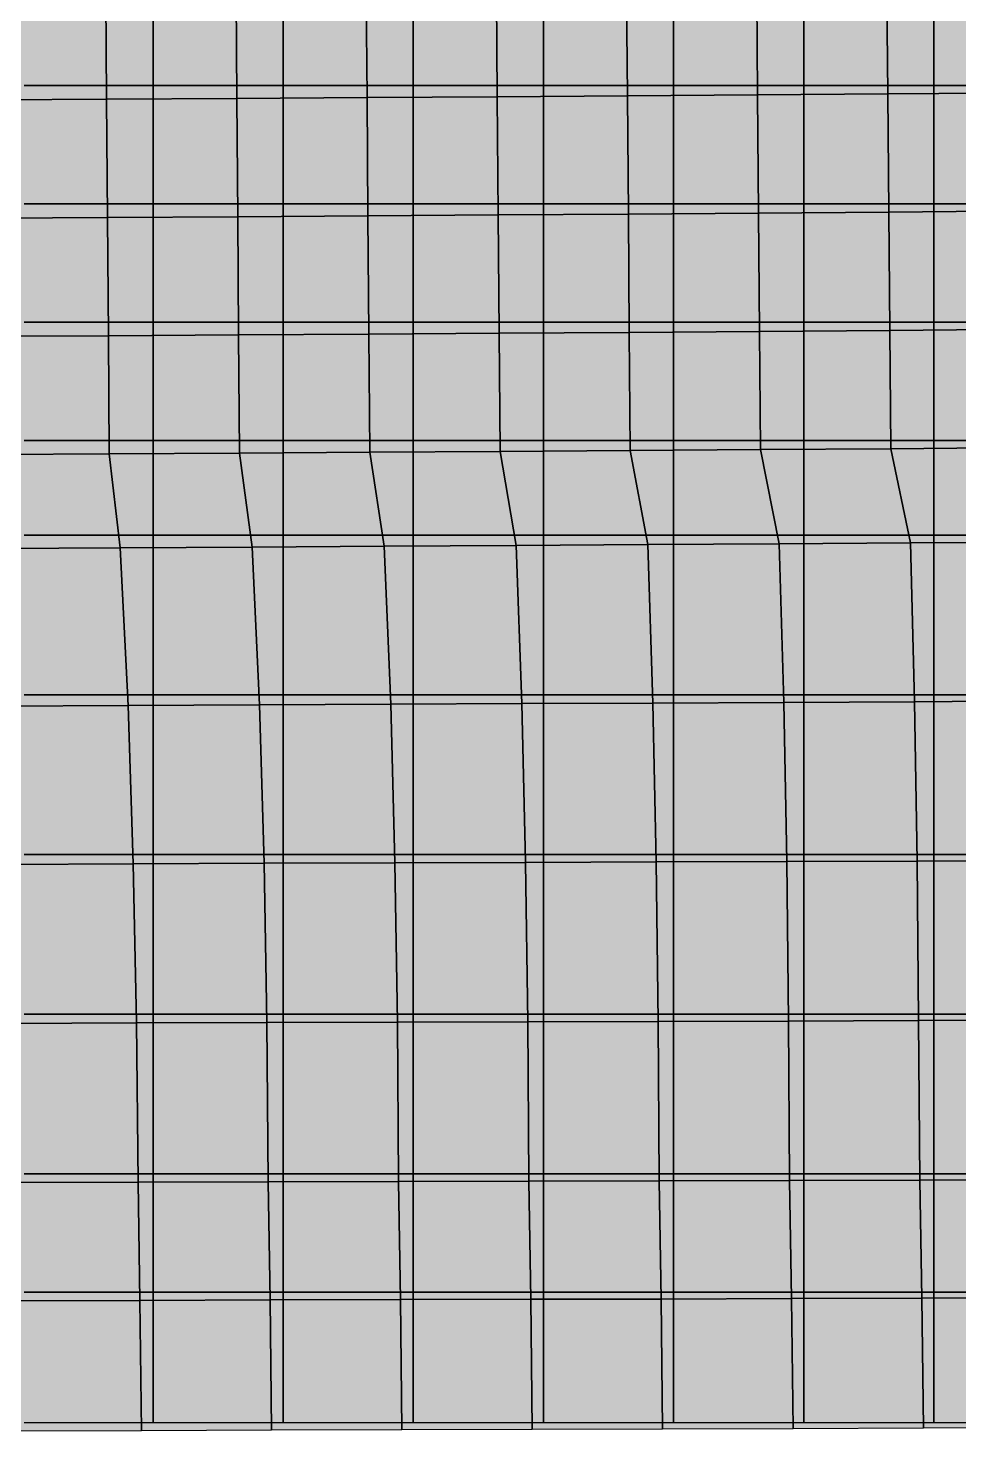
# Model space of a CAD drawing. Header units: inches. Extents: x -100 to 100, y -42 to 41.
# Drawn here: x 23.54 to 31.41, y -41.47 to -29.61 of the extents above; entities that cross this region are included whole.
import ezdxf

# ---------------------------------------------------------------- set-up
doc = ezdxf.new("R2010")
doc.units = ezdxf.units.IN
doc.header["$MEASUREMENT"] = 0
for name, color, linetype in [('Mesh-Ag1', 7, 'Continuous'), ('Mesh-CDM(50%)_Ac1①', 7, 'Continuous'), ('Mesh-CDM(50%)_Acs', 7, 'Continuous'), ('Mesh-Dc1', 7, 'Continuous'), ('Mesh-Dg1', 7, 'Continuous'), ('Mesh-Ds1', 7, 'Continuous'), ('Undeformed Mesh-Ag1', 7, 'Continuous'), ('Undeformed Mesh-CDM(50%)_Ac1①', 7, 'Continuous'), ('Undeformed Mesh-CDM(50%)_Acs', 7, 'Continuous'), ('Undeformed Mesh-Dc1', 7, 'Continuous'), ('Undeformed Mesh-Dg1', 7, 'Continuous'), ('Undeformed Mesh-Ds1', 7, 'Continuous')]:
    doc.layers.add(name, color=color, linetype=linetype)

msp = doc.modelspace()

# ---------------------------------------------------------------- linework, layer by layer
at = {"color": 7, "true_color": 0xffffff, "transparency": 33554687}
for points in [[(29.6976, -28.57989), (30.8105, -30.17102), (30.7978, -28.57143)], [(30.7978, -28.57143), (31.9108, -30.16233), (31.898, -28.56258)], [(30.7978, -28.57143), (30.8105, -30.17102), (31.9108, -30.16233)], [(23.1053, -28.6237), (24.2077, -30.2166), (24.1957, -28.6174)], [(23.1053, -28.6237), (23.117, -30.2229), (24.2077, -30.2166)], [(25.2962, -28.6108), (24.1957, -28.6174), (24.2077, -30.2166)], [(25.2962, -28.6108), (24.2077, -30.2166), (25.3083, -30.2099)], [(26.3967, -28.6036), (25.2962, -28.6108), (25.3083, -30.2099)], [(26.3967, -28.6036), (25.3083, -30.2099), (26.4089, -30.2029)], [(26.3967, -28.6036), (27.5094, -30.19549), (27.4971, -28.59605)], [(26.3967, -28.6036), (26.4089, -30.2029), (27.5094, -30.19549)], [(27.4971, -28.59605), (28.6099, -30.18767), (28.5974, -28.58814)], [(27.4971, -28.59605), (27.5094, -30.19549), (28.6099, -30.18767)], [(29.6976, -28.57989), (28.5974, -28.58814), (28.6099, -30.18767)], [(29.6976, -28.57989), (28.6099, -30.18767), (29.7102, -30.17954)], [(29.6976, -28.57989), (29.7102, -30.17954), (30.8105, -30.17102)], [(23.117, -30.2229), (24.2151, -31.2159), (24.2077, -30.2166)], [(23.117, -30.2229), (23.1243, -31.2222), (24.2151, -31.2159)], [(24.2151, -31.2159), (25.3083, -30.2099), (24.2077, -30.2166)], [(24.2151, -31.2159), (25.3159, -31.2093), (25.3083, -30.2099)], [(25.3159, -31.2093), (26.4089, -30.2029), (25.3083, -30.2099)], [(25.3159, -31.2093), (26.4166, -31.2024), (26.4089, -30.2029)], [(26.4089, -30.2029), (27.5173, -31.195), (27.5094, -30.19549)], [(26.4089, -30.2029), (26.4166, -31.2024), (27.5173, -31.195)], [(27.5173, -31.195), (28.6099, -30.18767), (27.5094, -30.19549)], [(27.5173, -31.195), (28.6178, -31.18729), (28.6099, -30.18767)], [(28.6178, -31.18729), (29.7102, -30.17954), (28.6099, -30.18767)], [(28.6178, -31.18729), (29.7183, -31.17917), (29.7102, -30.17954)], [(29.7183, -31.17917), (30.8105, -30.17102), (29.7102, -30.17954)], [(29.7183, -31.17917), (30.8187, -31.17078), (30.8105, -30.17102)], [(30.8105, -30.17102), (31.919, -31.162), (31.9108, -30.16233)], [(30.8105, -30.17102), (30.8187, -31.17078), (31.919, -31.162)], [(29.7183, -31.17917), (28.6178, -31.18729), (28.6259, -32.18675)], [(29.7183, -31.17917), (28.6259, -32.18675), (29.7265, -32.17876)], [(29.7183, -31.17917), (30.8269, -32.17039), (30.8187, -31.17078)], [(29.7183, -31.17917), (29.7265, -32.17876), (30.8269, -32.17039)], [(31.919, -31.162), (30.8187, -31.17078), (30.8269, -32.17039)], [(31.919, -31.162), (30.8269, -32.17039), (31.9273, -32.16177)], [(23.1243, -31.2222), (24.2226, -32.2151), (24.2151, -31.2159)], [(23.1243, -31.2222), (23.1317, -32.2214), (24.2226, -32.2151)], [(25.3159, -31.2093), (24.2151, -31.2159), (24.2226, -32.2151)], [(25.3159, -31.2093), (24.2226, -32.2151), (25.3235, -32.2086)], [(26.4166, -31.2024), (25.3159, -31.2093), (25.3235, -32.2086)], [(26.4166, -31.2024), (25.3235, -32.2086), (26.4244, -32.2017)], [(27.5173, -31.195), (26.4166, -31.2024), (26.4244, -32.2017)], [(27.5173, -31.195), (26.4244, -32.2017), (27.5252, -32.19442)], [(27.5173, -31.195), (28.6259, -32.18675), (28.6178, -31.18729)], [(27.5173, -31.195), (27.5252, -32.19442), (28.6259, -32.18675)], [(23.139, -33.2205), (24.2226, -32.2151), (23.1317, -32.2214)], [(23.139, -33.2205), (24.2301, -33.2143), (24.2226, -32.2151)], [(24.2301, -33.2143), (25.3235, -32.2086), (24.2226, -32.2151)], [(24.2301, -33.2143), (25.3311, -33.2077), (25.3235, -32.2086)], [(25.3311, -33.2077), (26.4244, -32.2017), (25.3235, -32.2086)], [(25.3311, -33.2077), (26.4322, -33.2008), (26.4244, -32.2017)], [(26.4322, -33.2008), (27.5252, -32.19442), (26.4244, -32.2017)], [(26.4322, -33.2008), (27.5332, -33.19364), (27.5252, -32.19442)], [(27.5332, -33.19364), (28.6259, -32.18675), (27.5252, -32.19442)], [(27.5332, -33.19364), (28.6341, -33.18613), (28.6259, -32.18675)], [(28.6341, -33.18613), (29.7265, -32.17876), (28.6259, -32.18675)], [(28.6341, -33.18613), (29.7348, -33.17817), (29.7265, -32.17876)], [(29.7348, -33.17817), (30.8269, -32.17039), (29.7265, -32.17876)], [(29.7348, -33.17817), (30.8354, -33.17001), (30.8269, -32.17039)], [(30.8354, -33.17001), (31.9273, -32.16177), (30.8269, -32.17039)], [(30.8354, -33.17001), (31.9359, -33.16136), (31.9273, -32.16177)], [(26.5545, -33.9946), (27.5332, -33.19364), (26.4322, -33.2008)], [(26.5545, -33.9946), (27.6692, -33.98846), (27.5332, -33.19364)], [(27.6692, -33.98846), (28.6341, -33.18613), (27.5332, -33.19364)], [(27.6692, -33.98846), (28.7822, -33.98116), (28.6341, -33.18613)], [(28.7822, -33.98116), (29.7348, -33.17817), (28.6341, -33.18613)], [(28.7822, -33.98116), (29.893, -33.97477), (29.7348, -33.17817)], [(29.893, -33.97477), (30.8354, -33.17001), (29.7348, -33.17817)], [(29.893, -33.97477), (31.002, -33.96636), (30.8354, -33.17001)], [(31.002, -33.96636), (31.9359, -33.16136), (30.8354, -33.17001)], [(31.002, -33.96636), (32.1093, -33.95934), (31.9359, -33.16136)], [(23.139, -33.2205), (24.3225, -34.0078), (24.2301, -33.2143)], [(23.139, -33.2205), (23.2167, -34.0147), (24.3225, -34.0078)], [(24.3225, -34.0078), (25.3311, -33.2077), (24.2301, -33.2143)], [(24.3225, -34.0078), (25.4386, -34.0016), (25.3311, -33.2077)], [(25.4386, -34.0016), (26.4322, -33.2008), (25.3311, -33.2077)], [(25.4386, -34.0016), (26.5545, -33.9946), (26.4322, -33.2008)], [(23.2167, -34.0147), (24.3886, -35.3408), (24.3225, -34.0078)], [(23.2167, -34.0147), (23.2866, -35.34732), (24.3886, -35.3408)], [(24.3225, -34.0078), (25.4999, -35.33481), (25.4386, -34.0016)], [(24.3225, -34.0078), (24.3886, -35.3408), (25.4999, -35.33481)], [(25.4999, -35.33481), (26.5545, -33.9946), (25.4386, -34.0016)], [(25.4999, -35.33481), (26.6098, -35.3298), (26.5545, -33.9946)], [(26.5545, -33.9946), (27.7184, -35.32466), (27.6692, -33.98846)], [(26.5545, -33.9946), (26.6098, -35.3298), (27.7184, -35.32466)], [(27.7184, -35.32466), (28.7822, -33.98116), (27.6692, -33.98846)], [(27.7184, -35.32466), (28.8256, -35.3201), (28.7822, -33.98116)], [(28.7822, -33.98116), (29.932, -35.3148), (29.893, -33.97477)], [(28.7822, -33.98116), (28.8256, -35.3201), (29.932, -35.3148)], [(29.932, -35.3148), (31.002, -33.96636), (29.893, -33.97477)], [(29.932, -35.3148), (31.0368, -35.30927), (31.002, -33.96636)], [(31.002, -33.96636), (32.1406, -35.30276), (32.1093, -33.95934)], [(31.002, -33.96636), (31.0368, -35.30927), (32.1406, -35.30276)], [(24.4322, -36.67906), (25.4999, -35.33481), (24.3886, -35.3408)], [(24.4322, -36.67906), (25.5387, -36.67466), (25.4999, -35.33481)], [(25.5387, -36.67466), (26.6098, -35.3298), (25.4999, -35.33481)], [(25.5387, -36.67466), (26.6445, -36.67069), (26.6098, -35.3298)], [(26.6098, -35.3298), (27.7493, -36.66721), (27.7184, -35.32466)], [(26.6098, -35.3298), (26.6445, -36.67069), (27.7493, -36.66721)], [(27.7493, -36.66721), (28.8256, -35.3201), (27.7184, -35.32466)], [(27.7493, -36.66721), (28.8535, -36.66356), (28.8256, -35.3201)], [(28.8535, -36.66356), (29.932, -35.3148), (28.8256, -35.3201)], [(28.8535, -36.66356), (29.9563, -36.65997), (29.932, -35.3148)], [(29.9563, -36.65997), (31.0368, -35.30927), (29.932, -35.3148)], [(29.9563, -36.65997), (31.0584, -36.65559), (31.0368, -35.30927)], [(31.0368, -35.30927), (32.1594, -36.65059), (32.1406, -35.30276)], [(31.0368, -35.30927), (31.0584, -36.65559), (32.1594, -36.65059)], [(23.2866, -35.34732), (24.4322, -36.67906), (24.3886, -35.3408)], [(23.2866, -35.34732), (23.3347, -36.68492), (24.4322, -36.67906)], [(23.3347, -36.68492), (24.4595, -38.02268), (24.4322, -36.67906)], [(23.3347, -36.68492), (23.3658, -38.02735), (24.4595, -38.02268)], [(24.4322, -36.67906), (25.5628, -38.01895), (25.5387, -36.67466)], [(24.4322, -36.67906), (24.4595, -38.02268), (25.5628, -38.01895)], [(25.5628, -38.01895), (26.6445, -36.67069), (25.5387, -36.67466)], [(25.5628, -38.01895), (26.6656, -38.01592), (26.6445, -36.67069)], [(26.6445, -36.67069), (27.7679, -38.01314), (27.7493, -36.66721)], [(26.6445, -36.67069), (26.6656, -38.01592), (27.7679, -38.01314)], [(27.7679, -38.01314), (28.8535, -36.66356), (27.7493, -36.66721)], [(27.7679, -38.01314), (28.8695, -38.01056), (28.8535, -36.66356)], [(28.8535, -36.66356), (29.9709, -38.00771), (29.9563, -36.65997)], [(28.8535, -36.66356), (28.8695, -38.01056), (29.9709, -38.00771)], [(29.9709, -38.00771), (31.0584, -36.65559), (29.9563, -36.65997)], [(29.9709, -38.00771), (31.0717, -38.00423), (31.0584, -36.65559)], [(31.0584, -36.65559), (32.1727, -37.99956), (32.1594, -36.65059)], [(31.0584, -36.65559), (31.0717, -38.00423), (32.1727, -37.99956)], [(23.3817, -39.37378), (24.4595, -38.02268), (23.3658, -38.02735)], [(23.3817, -39.37378), (24.4732, -39.36973), (24.4595, -38.02268)], [(24.4595, -38.02268), (25.5743, -39.36638), (25.5628, -38.01895)], [(24.4595, -38.02268), (24.4732, -39.36973), (25.5743, -39.36638)], [(26.6656, -38.01592), (25.5628, -38.01895), (25.5743, -39.36638)], [(26.6656, -38.01592), (25.5743, -39.36638), (26.6755, -39.36363)], [(26.6656, -38.01592), (27.7765, -39.36127), (27.7679, -38.01314)], [(26.6656, -38.01592), (26.6755, -39.36363), (27.7765, -39.36127)], [(27.7679, -38.01314), (28.8779, -39.35884), (28.8695, -38.01056)], [(27.7679, -38.01314), (27.7765, -39.36127), (28.8779, -39.35884)], [(28.8779, -39.35884), (29.9709, -38.00771), (28.8695, -38.01056)], [(28.8779, -39.35884), (29.9792, -39.35612), (29.9709, -38.00771)], [(29.9709, -38.00771), (31.081, -39.3526), (31.0717, -38.00423)], [(29.9709, -38.00771), (29.9792, -39.35612), (31.081, -39.3526)], [(31.0717, -38.00423), (32.1826, -39.34798), (32.1727, -37.99956)], [(31.0717, -38.00423), (31.081, -39.3526), (32.1826, -39.34798)], [(24.4878, -40.36858), (25.5743, -39.36638), (24.4732, -39.36973)], [(24.4878, -40.36858), (25.5893, -40.36517), (25.5743, -39.36638)], [(25.5893, -40.36517), (26.6755, -39.36363), (25.5743, -39.36638)], [(25.5893, -40.36517), (26.6908, -40.36236), (26.6755, -39.36363)], [(26.6908, -40.36236), (27.7765, -39.36127), (26.6755, -39.36363)], [(26.6908, -40.36236), (27.7927, -40.35982), (27.7765, -39.36127)], [(27.7765, -39.36127), (28.8947, -40.35728), (28.8779, -39.35884)], [(27.7765, -39.36127), (27.7927, -40.35982), (28.8947, -40.35728)], [(29.9792, -39.35612), (28.8779, -39.35884), (28.8947, -40.35728)], [(29.9792, -39.35612), (28.8947, -40.35728), (29.9972, -40.35421)], [(29.9972, -40.35421), (31.081, -39.3526), (29.9792, -39.35612)], [(29.9972, -40.35421), (31.0998, -40.35055), (31.081, -39.3526)], [(31.0998, -40.35055), (32.1826, -39.34798), (31.081, -39.3526)], [(31.0998, -40.35055), (32.20272, -40.34586), (32.1826, -39.34798)], [(24.4732, -39.36973), (23.3817, -39.37378), (23.3968, -40.37259)], [(24.4732, -39.36973), (23.3968, -40.37259), (24.4878, -40.36858)], [(23.3968, -40.37259), (24.50242, -41.46807), (24.4878, -40.36858)], [(23.3968, -40.37259), (23.41269, -41.47235), (24.50242, -41.46807)], [(25.5893, -40.36517), (24.4878, -40.36858), (24.50242, -41.46807)], [(25.5893, -40.36517), (24.50242, -41.46807), (25.60232, -41.46434)], [(26.6908, -40.36236), (25.5893, -40.36517), (25.60232, -41.46434)], [(26.6908, -40.36236), (25.60232, -41.46434), (26.7029, -41.46107)], [(27.7927, -40.35982), (26.6908, -40.36236), (26.7029, -41.46107)], [(27.7927, -40.35982), (26.7029, -41.46107), (27.80405, -41.45798)], [(27.7927, -40.35982), (28.90646, -41.45472), (28.8947, -40.35728)], [(27.7927, -40.35982), (27.80405, -41.45798), (28.90646, -41.45472)], [(29.9972, -40.35421), (28.8947, -40.35728), (28.90646, -41.45472)], [(29.9972, -40.35421), (28.90646, -41.45472), (30.00958, -41.45112)], [(31.0998, -40.35055), (29.9972, -40.35421), (30.00958, -41.45112)], [(31.0998, -40.35055), (30.00958, -41.45112), (31.11393, -41.44674)], [(32.20272, -40.34586), (31.0998, -40.35055), (31.11393, -41.44674)], [(32.20272, -40.34586), (31.11393, -41.44674), (32.21912, -41.4415)]]:
    msp.add_solid(points, dxfattribs=at)
at = {"layer": 'Mesh-Ag1', "color": 18, "true_color": 0x000000, "transparency": 33554559}
for p, q in [((27.5332, -33.19364), (26.4322, -33.2008)), ((28.6341, -33.18613), (27.5332, -33.19364)), ((27.6692, -33.98846), (27.5332, -33.19364)), ((27.5332, -33.19364), (27.6692, -33.98846)), ((29.7348, -33.17817), (28.6341, -33.18613)), ((28.7822, -33.98116), (28.6341, -33.18613)), ((28.6341, -33.18613), (28.7822, -33.98116)), ((30.8354, -33.17001), (29.7348, -33.17817)), ((29.893, -33.97477), (29.7348, -33.17817)), ((29.7348, -33.17817), (29.893, -33.97477)), ((31.9359, -33.16136), (30.8354, -33.17001)), ((31.002, -33.96636), (30.8354, -33.17001)), ((30.8354, -33.17001), (31.002, -33.96636)), ((24.2301, -33.2143), (23.139, -33.2205)), ((25.3311, -33.2077), (24.2301, -33.2143)), ((24.3225, -34.0078), (24.2301, -33.2143)), ((24.2301, -33.2143), (24.3225, -34.0078)), ((26.4322, -33.2008), (25.3311, -33.2077)), ((25.4386, -34.0016), (25.3311, -33.2077)), ((25.3311, -33.2077), (25.4386, -34.0016)), ((26.5545, -33.9946), (26.4322, -33.2008)), ((26.4322, -33.2008), (26.5545, -33.9946)), ((23.2167, -34.0147), (24.3225, -34.0078)), ((24.3225, -34.0078), (25.4386, -34.0016)), ((25.4386, -34.0016), (26.5545, -33.9946)), ((26.5545, -33.9946), (27.6692, -33.98846)), ((27.6692, -33.98846), (28.7822, -33.98116)), ((28.7822, -33.98116), (29.893, -33.97477)), ((29.893, -33.97477), (31.002, -33.96636)), ((31.002, -33.96636), (32.1093, -33.95934))]:
    msp.add_line(p, q, dxfattribs=at)
at = {"layer": 'Mesh-CDM(50%)_Ac1①', "color": 18, "true_color": 0x000000, "transparency": 33554559}
for p, q in [((30.8105, -30.17102), (30.7978, -28.57143)), ((30.7978, -28.57143), (30.8105, -30.17102)), ((24.2077, -30.2166), (24.1957, -28.6174)), ((24.1957, -28.6174), (24.2077, -30.2166)), ((25.3083, -30.2099), (25.2962, -28.6108)), ((25.2962, -28.6108), (25.3083, -30.2099)), ((26.4089, -30.2029), (26.3967, -28.6036)), ((26.3967, -28.6036), (26.4089, -30.2029)), ((27.5094, -30.19549), (27.4971, -28.59605)), ((27.4971, -28.59605), (27.5094, -30.19549)), ((28.6099, -30.18767), (28.5974, -28.58814)), ((28.5974, -28.58814), (28.6099, -30.18767)), ((29.7102, -30.17954), (29.6976, -28.57989)), ((29.6976, -28.57989), (29.7102, -30.17954)), ((23.117, -30.2229), (24.2077, -30.2166)), ((24.2077, -30.2166), (25.3083, -30.2099)), ((25.3083, -30.2099), (26.4089, -30.2029)), ((26.4089, -30.2029), (27.5094, -30.19549)), ((27.5094, -30.19549), (28.6099, -30.18767)), ((28.6099, -30.18767), (29.7102, -30.17954)), ((29.7102, -30.17954), (30.8105, -30.17102)), ((30.8105, -30.17102), (31.9108, -30.16233))]:
    msp.add_line(p, q, dxfattribs=at)
at = {"layer": 'Mesh-CDM(50%)_Acs', "color": 18, "true_color": 0x000000, "transparency": 33554559}
for p, q in [((24.2077, -30.2166), (23.117, -30.2229)), ((25.3083, -30.2099), (24.2077, -30.2166)), ((24.2151, -31.2159), (24.2077, -30.2166)), ((24.2077, -30.2166), (24.2151, -31.2159)), ((26.4089, -30.2029), (25.3083, -30.2099)), ((25.3159, -31.2093), (25.3083, -30.2099)), ((25.3083, -30.2099), (25.3159, -31.2093)), ((27.5094, -30.19549), (26.4089, -30.2029)), ((26.4166, -31.2024), (26.4089, -30.2029)), ((26.4089, -30.2029), (26.4166, -31.2024)), ((28.6099, -30.18767), (27.5094, -30.19549)), ((27.5173, -31.195), (27.5094, -30.19549)), ((27.5094, -30.19549), (27.5173, -31.195)), ((29.7102, -30.17954), (28.6099, -30.18767)), ((28.6178, -31.18729), (28.6099, -30.18767)), ((28.6099, -30.18767), (28.6178, -31.18729)), ((30.8105, -30.17102), (29.7102, -30.17954)), ((29.7183, -31.17917), (29.7102, -30.17954)), ((29.7102, -30.17954), (29.7183, -31.17917)), ((31.9108, -30.16233), (30.8105, -30.17102)), ((30.8187, -31.17078), (30.8105, -30.17102)), ((30.8105, -30.17102), (30.8187, -31.17078)), ((29.7183, -31.17917), (28.6178, -31.18729)), ((28.6178, -31.18729), (29.7183, -31.17917)), ((30.8187, -31.17078), (29.7183, -31.17917)), ((29.7183, -31.17917), (30.8187, -31.17078)), ((29.7265, -32.17876), (29.7183, -31.17917)), ((29.7183, -31.17917), (29.7265, -32.17876)), ((31.919, -31.162), (30.8187, -31.17078)), ((30.8187, -31.17078), (31.919, -31.162)), ((30.8269, -32.17039), (30.8187, -31.17078)), ((30.8187, -31.17078), (30.8269, -32.17039)), ((24.2151, -31.2159), (23.1243, -31.2222)), ((23.1243, -31.2222), (24.2151, -31.2159)), ((25.3159, -31.2093), (24.2151, -31.2159)), ((24.2151, -31.2159), (25.3159, -31.2093)), ((24.2226, -32.2151), (24.2151, -31.2159)), ((24.2151, -31.2159), (24.2226, -32.2151)), ((26.4166, -31.2024), (25.3159, -31.2093)), ((25.3159, -31.2093), (26.4166, -31.2024)), ((25.3235, -32.2086), (25.3159, -31.2093)), ((25.3159, -31.2093), (25.3235, -32.2086)), ((27.5173, -31.195), (26.4166, -31.2024)), ((26.4166, -31.2024), (27.5173, -31.195)), ((26.4244, -32.2017), (26.4166, -31.2024)), ((26.4166, -31.2024), (26.4244, -32.2017)), ((28.6178, -31.18729), (27.5173, -31.195)), ((27.5173, -31.195), (28.6178, -31.18729)), ((27.5252, -32.19442), (27.5173, -31.195)), ((27.5173, -31.195), (27.5252, -32.19442)), ((28.6259, -32.18675), (28.6178, -31.18729)), ((28.6178, -31.18729), (28.6259, -32.18675)), ((24.2226, -32.2151), (23.1317, -32.2214)), ((23.1317, -32.2214), (24.2226, -32.2151)), ((25.3235, -32.2086), (24.2226, -32.2151)), ((24.2226, -32.2151), (25.3235, -32.2086)), ((24.2301, -33.2143), (24.2226, -32.2151)), ((24.2226, -32.2151), (24.2301, -33.2143)), ((26.4244, -32.2017), (25.3235, -32.2086)), ((25.3235, -32.2086), (26.4244, -32.2017)), ((25.3311, -33.2077), (25.3235, -32.2086)), ((25.3235, -32.2086), (25.3311, -33.2077)), ((27.5252, -32.19442), (26.4244, -32.2017)), ((26.4244, -32.2017), (27.5252, -32.19442)), ((26.4322, -33.2008), (26.4244, -32.2017)), ((26.4244, -32.2017), (26.4322, -33.2008)), ((28.6259, -32.18675), (27.5252, -32.19442)), ((27.5252, -32.19442), (28.6259, -32.18675)), ((27.5332, -33.19364), (27.5252, -32.19442)), ((27.5252, -32.19442), (27.5332, -33.19364)), ((29.7265, -32.17876), (28.6259, -32.18675)), ((28.6259, -32.18675), (29.7265, -32.17876)), ((28.6341, -33.18613), (28.6259, -32.18675)), ((28.6259, -32.18675), (28.6341, -33.18613)), ((30.8269, -32.17039), (29.7265, -32.17876)), ((29.7265, -32.17876), (30.8269, -32.17039)), ((29.7348, -33.17817), (29.7265, -32.17876)), ((29.7265, -32.17876), (29.7348, -33.17817)), ((31.9273, -32.16177), (30.8269, -32.17039)), ((30.8269, -32.17039), (31.9273, -32.16177)), ((30.8354, -33.17001), (30.8269, -32.17039)), ((30.8269, -32.17039), (30.8354, -33.17001)), ((26.4322, -33.2008), (27.5332, -33.19364)), ((27.5332, -33.19364), (28.6341, -33.18613)), ((28.6341, -33.18613), (29.7348, -33.17817)), ((29.7348, -33.17817), (30.8354, -33.17001)), ((30.8354, -33.17001), (31.9359, -33.16136)), ((23.139, -33.2205), (24.2301, -33.2143)), ((24.2301, -33.2143), (25.3311, -33.2077)), ((25.3311, -33.2077), (26.4322, -33.2008))]:
    msp.add_line(p, q, dxfattribs=at)
at = {"layer": 'Mesh-Dc1', "color": 18, "true_color": 0x000000, "transparency": 33554559}
for p, q in [((24.3225, -34.0078), (23.2167, -34.0147)), ((25.4386, -34.0016), (24.3225, -34.0078)), ((24.3886, -35.3408), (24.3225, -34.0078)), ((24.3225, -34.0078), (24.3886, -35.3408)), ((26.5545, -33.9946), (25.4386, -34.0016)), ((25.4999, -35.33481), (25.4386, -34.0016)), ((25.4386, -34.0016), (25.4999, -35.33481)), ((27.6692, -33.98846), (26.5545, -33.9946)), ((26.6098, -35.3298), (26.5545, -33.9946)), ((26.5545, -33.9946), (26.6098, -35.3298)), ((28.7822, -33.98116), (27.6692, -33.98846)), ((27.7184, -35.32466), (27.6692, -33.98846)), ((27.6692, -33.98846), (27.7184, -35.32466)), ((29.893, -33.97477), (28.7822, -33.98116)), ((28.8256, -35.3201), (28.7822, -33.98116)), ((28.7822, -33.98116), (28.8256, -35.3201)), ((31.002, -33.96636), (29.893, -33.97477)), ((29.932, -35.3148), (29.893, -33.97477)), ((29.893, -33.97477), (29.932, -35.3148)), ((32.1093, -33.95934), (31.002, -33.96636)), ((31.0368, -35.30927), (31.002, -33.96636)), ((31.002, -33.96636), (31.0368, -35.30927)), ((25.4999, -35.33481), (24.3886, -35.3408)), ((24.3886, -35.3408), (25.4999, -35.33481)), ((26.6098, -35.3298), (25.4999, -35.33481)), ((25.4999, -35.33481), (26.6098, -35.3298)), ((25.5387, -36.67466), (25.4999, -35.33481)), ((25.4999, -35.33481), (25.5387, -36.67466)), ((27.7184, -35.32466), (26.6098, -35.3298)), ((26.6098, -35.3298), (27.7184, -35.32466)), ((26.6445, -36.67069), (26.6098, -35.3298)), ((26.6098, -35.3298), (26.6445, -36.67069)), ((28.8256, -35.3201), (27.7184, -35.32466)), ((27.7184, -35.32466), (28.8256, -35.3201)), ((27.7493, -36.66721), (27.7184, -35.32466)), ((27.7184, -35.32466), (27.7493, -36.66721)), ((29.932, -35.3148), (28.8256, -35.3201)), ((28.8256, -35.3201), (29.932, -35.3148)), ((28.8535, -36.66356), (28.8256, -35.3201)), ((28.8256, -35.3201), (28.8535, -36.66356)), ((31.0368, -35.30927), (29.932, -35.3148)), ((29.932, -35.3148), (31.0368, -35.30927)), ((29.9563, -36.65997), (29.932, -35.3148)), ((29.932, -35.3148), (29.9563, -36.65997)), ((32.1406, -35.30276), (31.0368, -35.30927)), ((31.0368, -35.30927), (32.1406, -35.30276)), ((31.0584, -36.65559), (31.0368, -35.30927)), ((31.0368, -35.30927), (31.0584, -36.65559)), ((24.3886, -35.3408), (23.2866, -35.34732)), ((23.2866, -35.34732), (24.3886, -35.3408)), ((24.4322, -36.67906), (24.3886, -35.3408)), ((24.3886, -35.3408), (24.4322, -36.67906)), ((24.4322, -36.67906), (23.3347, -36.68492)), ((23.3347, -36.68492), (24.4322, -36.67906)), ((25.5387, -36.67466), (24.4322, -36.67906)), ((24.4322, -36.67906), (25.5387, -36.67466)), ((24.4595, -38.02268), (24.4322, -36.67906)), ((24.4322, -36.67906), (24.4595, -38.02268)), ((26.6445, -36.67069), (25.5387, -36.67466)), ((25.5387, -36.67466), (26.6445, -36.67069)), ((25.5628, -38.01895), (25.5387, -36.67466)), ((25.5387, -36.67466), (25.5628, -38.01895)), ((27.7493, -36.66721), (26.6445, -36.67069)), ((26.6445, -36.67069), (27.7493, -36.66721)), ((26.6656, -38.01592), (26.6445, -36.67069)), ((26.6445, -36.67069), (26.6656, -38.01592)), ((28.8535, -36.66356), (27.7493, -36.66721)), ((27.7493, -36.66721), (28.8535, -36.66356)), ((27.7679, -38.01314), (27.7493, -36.66721)), ((27.7493, -36.66721), (27.7679, -38.01314)), ((28.8535, -36.66356), (29.9563, -36.65997)), ((29.9563, -36.65997), (28.8535, -36.66356)), ((28.8695, -38.01056), (28.8535, -36.66356)), ((28.8535, -36.66356), (28.8695, -38.01056)), ((31.0584, -36.65559), (29.9563, -36.65997)), ((29.9563, -36.65997), (31.0584, -36.65559)), ((29.9709, -38.00771), (29.9563, -36.65997)), ((29.9563, -36.65997), (29.9709, -38.00771)), ((32.1594, -36.65059), (31.0584, -36.65559)), ((31.0584, -36.65559), (32.1594, -36.65059)), ((31.0717, -38.00423), (31.0584, -36.65559)), ((31.0584, -36.65559), (31.0717, -38.00423)), ((23.3658, -38.02735), (24.4595, -38.02268)), ((24.4595, -38.02268), (23.3658, -38.02735)), ((25.5628, -38.01895), (24.4595, -38.02268)), ((24.4595, -38.02268), (25.5628, -38.01895)), ((24.4732, -39.36973), (24.4595, -38.02268)), ((24.4595, -38.02268), (24.4732, -39.36973)), ((26.6656, -38.01592), (25.5628, -38.01895)), ((25.5628, -38.01895), (26.6656, -38.01592)), ((25.5743, -39.36638), (25.5628, -38.01895)), ((25.5628, -38.01895), (25.5743, -39.36638)), ((27.7679, -38.01314), (26.6656, -38.01592)), ((26.6656, -38.01592), (27.7679, -38.01314)), ((26.6755, -39.36363), (26.6656, -38.01592)), ((26.6656, -38.01592), (26.6755, -39.36363)), ((28.8695, -38.01056), (27.7679, -38.01314)), ((27.7679, -38.01314), (28.8695, -38.01056)), ((27.7765, -39.36127), (27.7679, -38.01314)), ((27.7679, -38.01314), (27.7765, -39.36127)), ((29.9709, -38.00771), (28.8695, -38.01056)), ((28.8695, -38.01056), (29.9709, -38.00771)), ((28.8779, -39.35884), (28.8695, -38.01056)), ((28.8695, -38.01056), (28.8779, -39.35884)), ((31.0717, -38.00423), (29.9709, -38.00771)), ((29.9709, -38.00771), (31.0717, -38.00423)), ((29.9792, -39.35612), (29.9709, -38.00771)), ((29.9709, -38.00771), (29.9792, -39.35612)), ((32.1727, -37.99956), (31.0717, -38.00423)), ((31.0717, -38.00423), (32.1727, -37.99956)), ((31.081, -39.3526), (31.0717, -38.00423)), ((31.0717, -38.00423), (31.081, -39.3526)), ((24.4732, -39.36973), (25.5743, -39.36638)), ((25.5743, -39.36638), (26.6755, -39.36363)), ((26.6755, -39.36363), (27.7765, -39.36127)), ((27.7765, -39.36127), (28.8779, -39.35884)), ((28.8779, -39.35884), (29.9792, -39.35612)), ((29.9792, -39.35612), (31.081, -39.3526)), ((31.081, -39.3526), (32.1826, -39.34798)), ((23.3817, -39.37378), (24.4732, -39.36973))]:
    msp.add_line(p, q, dxfattribs=at)
at = {"layer": 'Mesh-Dg1', "color": 18, "true_color": 0x000000, "transparency": 33554559}
for p, q in [((24.4878, -40.36858), (23.3968, -40.37259)), ((25.5893, -40.36517), (24.4878, -40.36858)), ((24.50242, -41.46807), (24.4878, -40.36858)), ((24.4878, -40.36858), (24.50242, -41.46807)), ((26.6908, -40.36236), (25.5893, -40.36517)), ((25.60232, -41.46434), (25.5893, -40.36517)), ((25.5893, -40.36517), (25.60232, -41.46434)), ((27.7927, -40.35982), (26.6908, -40.36236)), ((26.7029, -41.46107), (26.6908, -40.36236)), ((26.6908, -40.36236), (26.7029, -41.46107)), ((28.8947, -40.35728), (27.7927, -40.35982)), ((27.80405, -41.45798), (27.7927, -40.35982)), ((27.7927, -40.35982), (27.80405, -41.45798)), ((29.9972, -40.35421), (28.8947, -40.35728)), ((28.90646, -41.45472), (28.8947, -40.35728)), ((28.8947, -40.35728), (28.90646, -41.45472)), ((31.0998, -40.35055), (29.9972, -40.35421)), ((30.00958, -41.45112), (29.9972, -40.35421)), ((29.9972, -40.35421), (30.00958, -41.45112)), ((32.20272, -40.34586), (31.0998, -40.35055)), ((31.11393, -41.44674), (31.0998, -40.35055)), ((31.0998, -40.35055), (31.11393, -41.44674)), ((23.41269, -41.47235), (24.50242, -41.46807)), ((24.50242, -41.46807), (25.60232, -41.46434)), ((25.60232, -41.46434), (26.7029, -41.46107)), ((26.7029, -41.46107), (27.80405, -41.45798)), ((27.80405, -41.45798), (28.90646, -41.45472)), ((28.90646, -41.45472), (30.00958, -41.45112)), ((30.00958, -41.45112), (31.11393, -41.44674)), ((31.11393, -41.44674), (32.21912, -41.4415))]:
    msp.add_line(p, q, dxfattribs=at)
at = {"layer": 'Mesh-Ds1', "color": 18, "true_color": 0x000000, "transparency": 33554559}
for p, q in [((25.5743, -39.36638), (24.4732, -39.36973)), ((26.6755, -39.36363), (25.5743, -39.36638)), ((25.5893, -40.36517), (25.5743, -39.36638)), ((25.5743, -39.36638), (25.5893, -40.36517)), ((27.7765, -39.36127), (26.6755, -39.36363)), ((26.6908, -40.36236), (26.6755, -39.36363)), ((26.6755, -39.36363), (26.6908, -40.36236)), ((28.8779, -39.35884), (27.7765, -39.36127)), ((27.7927, -40.35982), (27.7765, -39.36127)), ((27.7765, -39.36127), (27.7927, -40.35982)), ((29.9792, -39.35612), (28.8779, -39.35884)), ((28.8947, -40.35728), (28.8779, -39.35884)), ((28.8779, -39.35884), (28.8947, -40.35728)), ((31.081, -39.3526), (29.9792, -39.35612)), ((29.9972, -40.35421), (29.9792, -39.35612)), ((29.9792, -39.35612), (29.9972, -40.35421)), ((32.1826, -39.34798), (31.081, -39.3526)), ((31.0998, -40.35055), (31.081, -39.3526)), ((31.081, -39.3526), (31.0998, -40.35055)), ((24.4732, -39.36973), (23.3817, -39.37378)), ((24.4878, -40.36858), (24.4732, -39.36973)), ((24.4732, -39.36973), (24.4878, -40.36858)), ((23.3968, -40.37259), (24.4878, -40.36858)), ((24.4878, -40.36858), (25.5893, -40.36517)), ((25.5893, -40.36517), (26.6908, -40.36236)), ((26.6908, -40.36236), (27.7927, -40.35982)), ((27.7927, -40.35982), (28.8947, -40.35728)), ((28.8947, -40.35728), (29.9972, -40.35421)), ((29.9972, -40.35421), (31.0998, -40.35055)), ((31.0998, -40.35055), (32.20272, -40.34586))]:
    msp.add_line(p, q, dxfattribs=at)
at = {"layer": 'Undeformed Mesh-Ag1', "color": 1, "true_color": 0xff0000, "transparency": 33554687}
for p, q in [((24.6, -33.1), (23.51, -33.1)), ((24.6, -33.9), (24.6, -33.1)), ((25.7, -33.1), (24.6, -33.1)), ((24.6, -33.1), (24.6, -33.9)), ((25.7, -33.9), (25.7, -33.1)), ((26.8, -33.1), (25.7, -33.1)), ((25.7, -33.1), (25.7, -33.9)), ((26.8, -33.9), (26.8, -33.1)), ((27.9, -33.1), (26.8, -33.1)), ((26.8, -33.1), (26.8, -33.9)), ((27.9, -33.9), (27.9, -33.1)), ((29, -33.1), (27.9, -33.1)), ((27.9, -33.1), (27.9, -33.9)), ((29, -33.9), (29, -33.1)), ((30.1, -33.1), (29, -33.1)), ((29, -33.1), (29, -33.9)), ((30.1, -33.9), (30.1, -33.1)), ((31.2, -33.1), (30.1, -33.1)), ((30.1, -33.1), (30.1, -33.9)), ((31.2, -33.9), (31.2, -33.1)), ((32.3, -33.1), (31.2, -33.1)), ((31.2, -33.1), (31.2, -33.9)), ((23.51, -33.9), (24.6, -33.9)), ((24.6, -33.9), (25.7, -33.9)), ((25.7, -33.9), (26.8, -33.9)), ((26.8, -33.9), (27.9, -33.9)), ((27.9, -33.9), (29, -33.9)), ((29, -33.9), (30.1, -33.9)), ((30.1, -33.9), (31.2, -33.9)), ((31.2, -33.9), (32.3, -33.9))]:
    msp.add_line(p, q, dxfattribs=at)
at = {"layer": 'Undeformed Mesh-CDM(50%)_Ac1①', "color": 1, "true_color": 0xff0000, "transparency": 33554687}
for p, q in [((24.6, -30.1), (24.6, -28.5)), ((24.6, -28.5), (24.6, -30.1)), ((25.7, -30.1), (25.7, -28.5)), ((25.7, -28.5), (25.7, -30.1)), ((26.8, -30.1), (26.8, -28.5)), ((26.8, -28.5), (26.8, -30.1)), ((27.9, -30.1), (27.9, -28.5)), ((27.9, -28.5), (27.9, -30.1)), ((29, -30.1), (29, -28.5)), ((29, -28.5), (29, -30.1)), ((30.1, -30.1), (30.1, -28.5)), ((30.1, -28.5), (30.1, -30.1)), ((31.2, -30.1), (31.2, -28.5)), ((31.2, -28.5), (31.2, -30.1)), ((23.51, -30.1), (24.6, -30.1)), ((24.6, -30.1), (25.7, -30.1)), ((25.7, -30.1), (26.8, -30.1)), ((26.8, -30.1), (27.9, -30.1)), ((27.9, -30.1), (29, -30.1)), ((29, -30.1), (30.1, -30.1)), ((30.1, -30.1), (31.2, -30.1)), ((31.2, -30.1), (32.3, -30.1))]:
    msp.add_line(p, q, dxfattribs=at)
at = {"layer": 'Undeformed Mesh-CDM(50%)_Acs', "color": 1, "true_color": 0xff0000, "transparency": 33554687}
for p, q in [((24.6, -30.1), (23.51, -30.1)), ((24.6, -31.1), (24.6, -30.1)), ((25.7, -30.1), (24.6, -30.1)), ((24.6, -30.1), (24.6, -31.1)), ((25.7, -31.1), (25.7, -30.1)), ((26.8, -30.1), (25.7, -30.1)), ((25.7, -30.1), (25.7, -31.1)), ((26.8, -31.1), (26.8, -30.1)), ((26.8, -30.1), (26.8, -31.1)), ((27.9, -30.1), (26.8, -30.1)), ((27.9, -31.1), (27.9, -30.1)), ((29, -30.1), (27.9, -30.1)), ((27.9, -30.1), (27.9, -31.1)), ((29, -31.1), (29, -30.1)), ((30.1, -30.1), (29, -30.1)), ((29, -30.1), (29, -31.1)), ((30.1, -31.1), (30.1, -30.1)), ((31.2, -30.1), (30.1, -30.1)), ((30.1, -30.1), (30.1, -31.1)), ((31.2, -31.1), (31.2, -30.1)), ((31.2, -30.1), (31.2, -31.1)), ((32.3, -30.1), (31.2, -30.1)), ((24.6, -31.1), (23.51, -31.1)), ((23.51, -31.1), (24.6, -31.1)), ((24.6, -32.1), (24.6, -31.1)), ((25.7, -31.1), (24.6, -31.1)), ((24.6, -31.1), (24.6, -32.1)), ((24.6, -31.1), (25.7, -31.1)), ((25.7, -32.1), (25.7, -31.1)), ((26.8, -31.1), (25.7, -31.1)), ((25.7, -31.1), (25.7, -32.1)), ((25.7, -31.1), (26.8, -31.1)), ((26.8, -32.1), (26.8, -31.1)), ((27.9, -31.1), (26.8, -31.1)), ((26.8, -31.1), (26.8, -32.1)), ((26.8, -31.1), (27.9, -31.1)), ((27.9, -32.1), (27.9, -31.1)), ((27.9, -31.1), (27.9, -32.1)), ((29, -31.1), (27.9, -31.1)), ((27.9, -31.1), (29, -31.1)), ((29, -32.1), (29, -31.1)), ((30.1, -31.1), (29, -31.1)), ((29, -31.1), (29, -32.1)), ((29, -31.1), (30.1, -31.1)), ((30.1, -32.1), (30.1, -31.1)), ((30.1, -31.1), (30.1, -32.1)), ((31.2, -31.1), (30.1, -31.1)), ((30.1, -31.1), (31.2, -31.1)), ((31.2, -32.1), (31.2, -31.1)), ((32.3, -31.1), (31.2, -31.1)), ((31.2, -31.1), (31.2, -32.1)), ((31.2, -31.1), (32.3, -31.1)), ((24.6, -32.1), (23.51, -32.1)), ((23.51, -32.1), (24.6, -32.1)), ((24.6, -33.1), (24.6, -32.1)), ((25.7, -32.1), (24.6, -32.1)), ((24.6, -32.1), (24.6, -33.1)), ((24.6, -32.1), (25.7, -32.1)), ((25.7, -33.1), (25.7, -32.1)), ((26.8, -32.1), (25.7, -32.1)), ((25.7, -32.1), (25.7, -33.1)), ((25.7, -32.1), (26.8, -32.1)), ((26.8, -33.1), (26.8, -32.1)), ((27.9, -32.1), (26.8, -32.1)), ((26.8, -32.1), (26.8, -33.1)), ((26.8, -32.1), (27.9, -32.1)), ((27.9, -33.1), (27.9, -32.1)), ((29, -32.1), (27.9, -32.1)), ((27.9, -32.1), (27.9, -33.1)), ((27.9, -32.1), (29, -32.1)), ((29, -33.1), (29, -32.1)), ((30.1, -32.1), (29, -32.1)), ((29, -32.1), (29, -33.1)), ((29, -32.1), (30.1, -32.1)), ((30.1, -33.1), (30.1, -32.1)), ((31.2, -32.1), (30.1, -32.1)), ((30.1, -32.1), (30.1, -33.1)), ((30.1, -32.1), (31.2, -32.1)), ((31.2, -33.1), (31.2, -32.1)), ((32.3, -32.1), (31.2, -32.1)), ((31.2, -32.1), (31.2, -33.1)), ((31.2, -32.1), (32.3, -32.1)), ((23.51, -33.1), (24.6, -33.1)), ((24.6, -33.1), (25.7, -33.1)), ((25.7, -33.1), (26.8, -33.1)), ((26.8, -33.1), (27.9, -33.1)), ((27.9, -33.1), (29, -33.1)), ((29, -33.1), (30.1, -33.1)), ((30.1, -33.1), (31.2, -33.1)), ((31.2, -33.1), (32.3, -33.1))]:
    msp.add_line(p, q, dxfattribs=at)
at = {"layer": 'Undeformed Mesh-Dc1', "color": 1, "true_color": 0xff0000, "transparency": 33554687}
for p, q in [((24.6, -33.9), (23.51, -33.9)), ((24.6, -35.25), (24.6, -33.9)), ((24.6, -33.9), (24.6, -35.25)), ((25.7, -33.9), (24.6, -33.9)), ((25.7, -35.25), (25.7, -33.9)), ((26.8, -33.9), (25.7, -33.9)), ((25.7, -33.9), (25.7, -35.25)), ((26.8, -35.25), (26.8, -33.9)), ((26.8, -33.9), (26.8, -35.25)), ((27.9, -33.9), (26.8, -33.9)), ((27.9, -35.25), (27.9, -33.9)), ((29, -33.9), (27.9, -33.9)), ((27.9, -33.9), (27.9, -35.25)), ((29, -35.25), (29, -33.9)), ((29, -33.9), (29, -35.25)), ((30.1, -33.9), (29, -33.9)), ((30.1, -35.25), (30.1, -33.9)), ((31.2, -33.9), (30.1, -33.9)), ((30.1, -33.9), (30.1, -35.25)), ((31.2, -35.25), (31.2, -33.9)), ((31.2, -33.9), (31.2, -35.25)), ((32.3, -33.9), (31.2, -33.9)), ((24.6, -35.25), (23.51, -35.25)), ((23.51, -35.25), (24.6, -35.25)), ((24.6, -36.6), (24.6, -35.25)), ((25.7, -35.25), (24.6, -35.25)), ((24.6, -35.25), (24.6, -36.6)), ((24.6, -35.25), (25.7, -35.25)), ((25.7, -36.6), (25.7, -35.25)), ((26.8, -35.25), (25.7, -35.25)), ((25.7, -35.25), (25.7, -36.6)), ((25.7, -35.25), (26.8, -35.25)), ((26.8, -36.6), (26.8, -35.25)), ((26.8, -35.25), (26.8, -36.6)), ((27.9, -35.25), (26.8, -35.25)), ((26.8, -35.25), (27.9, -35.25)), ((27.9, -36.6), (27.9, -35.25)), ((29, -35.25), (27.9, -35.25)), ((27.9, -35.25), (27.9, -36.6)), ((27.9, -35.25), (29, -35.25)), ((29, -36.6), (29, -35.25)), ((30.1, -35.25), (29, -35.25)), ((29, -35.25), (29, -36.6)), ((29, -35.25), (30.1, -35.25)), ((30.1, -36.6), (30.1, -35.25)), ((31.2, -35.25), (30.1, -35.25)), ((30.1, -35.25), (30.1, -36.6)), ((30.1, -35.25), (31.2, -35.25)), ((31.2, -36.6), (31.2, -35.25)), ((31.2, -35.25), (31.2, -36.6)), ((32.3, -35.25), (31.2, -35.25)), ((31.2, -35.25), (32.3, -35.25)), ((24.6, -36.6), (23.51, -36.6)), ((23.51, -36.6), (24.6, -36.6)), ((24.6, -37.95), (24.6, -36.6)), ((24.6, -36.6), (24.6, -37.95)), ((25.7, -36.6), (24.6, -36.6)), ((24.6, -36.6), (25.7, -36.6)), ((25.7, -37.95), (25.7, -36.6)), ((26.8, -36.6), (25.7, -36.6)), ((25.7, -36.6), (25.7, -37.95)), ((25.7, -36.6), (26.8, -36.6)), ((26.8, -37.95), (26.8, -36.6)), ((26.8, -36.6), (26.8, -37.95)), ((27.9, -36.6), (26.8, -36.6)), ((26.8, -36.6), (27.9, -36.6)), ((27.9, -37.95), (27.9, -36.6)), ((29, -36.6), (27.9, -36.6)), ((27.9, -36.6), (27.9, -37.95)), ((27.9, -36.6), (29, -36.6)), ((29, -37.95), (29, -36.6)), ((29, -36.6), (30.1, -36.6)), ((29, -36.6), (29, -37.95)), ((30.1, -36.6), (29, -36.6)), ((30.1, -37.95), (30.1, -36.6)), ((31.2, -36.6), (30.1, -36.6)), ((30.1, -36.6), (30.1, -37.95)), ((30.1, -36.6), (31.2, -36.6)), ((31.2, -37.95), (31.2, -36.6)), ((31.2, -36.6), (31.2, -37.95)), ((32.3, -36.6), (31.2, -36.6)), ((31.2, -36.6), (32.3, -36.6)), ((23.51, -37.95), (24.6, -37.95)), ((24.6, -37.95), (23.51, -37.95)), ((24.6, -39.3), (24.6, -37.95)), ((24.6, -37.95), (24.6, -39.3)), ((25.7, -37.95), (24.6, -37.95)), ((24.6, -37.95), (25.7, -37.95)), ((25.7, -39.3), (25.7, -37.95)), ((26.8, -37.95), (25.7, -37.95)), ((25.7, -37.95), (25.7, -39.3)), ((25.7, -37.95), (26.8, -37.95)), ((26.8, -39.3), (26.8, -37.95)), ((26.8, -37.95), (26.8, -39.3)), ((27.9, -37.95), (26.8, -37.95)), ((26.8, -37.95), (27.9, -37.95)), ((27.9, -39.3), (27.9, -37.95)), ((27.9, -37.95), (27.9, -39.3)), ((29, -37.95), (27.9, -37.95)), ((27.9, -37.95), (29, -37.95)), ((29, -39.3), (29, -37.95)), ((30.1, -37.95), (29, -37.95)), ((29, -37.95), (29, -39.3)), ((29, -37.95), (30.1, -37.95)), ((30.1, -39.3), (30.1, -37.95)), ((30.1, -37.95), (30.1, -39.3)), ((31.2, -37.95), (30.1, -37.95)), ((30.1, -37.95), (31.2, -37.95)), ((31.2, -39.3), (31.2, -37.95)), ((31.2, -37.95), (31.2, -39.3)), ((32.3, -37.95), (31.2, -37.95)), ((31.2, -37.95), (32.3, -37.95)), ((23.51, -39.3), (24.6, -39.3)), ((24.6, -39.3), (25.7, -39.3)), ((25.7, -39.3), (26.8, -39.3)), ((26.8, -39.3), (27.9, -39.3)), ((27.9, -39.3), (29, -39.3)), ((29, -39.3), (30.1, -39.3)), ((30.1, -39.3), (31.2, -39.3)), ((31.2, -39.3), (32.3, -39.3))]:
    msp.add_line(p, q, dxfattribs=at)
at = {"layer": 'Undeformed Mesh-Dg1', "color": 1, "true_color": 0xff0000, "transparency": 33554687}
for p, q in [((24.6, -40.3), (23.51, -40.3)), ((24.6, -41.4), (24.6, -40.3)), ((25.7, -40.3), (24.6, -40.3)), ((24.6, -40.3), (24.6, -41.4)), ((25.7, -41.4), (25.7, -40.3)), ((26.8, -40.3), (25.7, -40.3)), ((25.7, -40.3), (25.7, -41.4)), ((26.8, -41.4), (26.8, -40.3)), ((27.9, -40.3), (26.8, -40.3)), ((26.8, -40.3), (26.8, -41.4)), ((27.9, -41.4), (27.9, -40.3)), ((27.9, -40.3), (27.9, -41.4)), ((29, -40.3), (27.9, -40.3)), ((29, -41.4), (29, -40.3)), ((30.1, -40.3), (29, -40.3)), ((29, -40.3), (29, -41.4)), ((30.1, -41.4), (30.1, -40.3)), ((31.2, -40.3), (30.1, -40.3)), ((30.1, -40.3), (30.1, -41.4)), ((31.2, -41.4), (31.2, -40.3)), ((32.3, -40.3), (31.2, -40.3)), ((31.2, -40.3), (31.2, -41.4)), ((23.51, -41.4), (24.6, -41.4)), ((24.6, -41.4), (25.7, -41.4)), ((25.7, -41.4), (26.8, -41.4)), ((26.8, -41.4), (27.9, -41.4)), ((27.9, -41.4), (29, -41.4)), ((29, -41.4), (30.1, -41.4)), ((30.1, -41.4), (31.2, -41.4)), ((31.2, -41.4), (32.3, -41.4))]:
    msp.add_line(p, q, dxfattribs=at)
at = {"layer": 'Undeformed Mesh-Ds1', "color": 1, "true_color": 0xff0000, "transparency": 33554687}
for p, q in [((24.6, -39.3), (23.51, -39.3)), ((24.6, -40.3), (24.6, -39.3)), ((25.7, -39.3), (24.6, -39.3)), ((24.6, -39.3), (24.6, -40.3)), ((25.7, -40.3), (25.7, -39.3)), ((26.8, -39.3), (25.7, -39.3)), ((25.7, -39.3), (25.7, -40.3)), ((26.8, -40.3), (26.8, -39.3)), ((27.9, -39.3), (26.8, -39.3)), ((26.8, -39.3), (26.8, -40.3)), ((27.9, -40.3), (27.9, -39.3)), ((27.9, -39.3), (27.9, -40.3)), ((29, -39.3), (27.9, -39.3)), ((29, -40.3), (29, -39.3)), ((30.1, -39.3), (29, -39.3)), ((29, -39.3), (29, -40.3)), ((30.1, -40.3), (30.1, -39.3)), ((31.2, -39.3), (30.1, -39.3)), ((30.1, -39.3), (30.1, -40.3)), ((31.2, -40.3), (31.2, -39.3)), ((32.3, -39.3), (31.2, -39.3)), ((31.2, -39.3), (31.2, -40.3)), ((23.51, -40.3), (24.6, -40.3)), ((24.6, -40.3), (25.7, -40.3)), ((25.7, -40.3), (26.8, -40.3)), ((26.8, -40.3), (27.9, -40.3)), ((27.9, -40.3), (29, -40.3)), ((29, -40.3), (30.1, -40.3)), ((30.1, -40.3), (31.2, -40.3)), ((31.2, -40.3), (32.3, -40.3))]:
    msp.add_line(p, q, dxfattribs=at)

doc.saveas('drawing.dxf')
